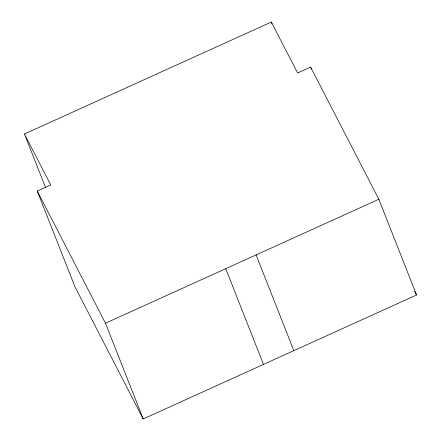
<?xml version="1.0" encoding="UTF-8"?>
<svg xmlns="http://www.w3.org/2000/svg" width="441" height="441" viewBox="0 0 441 441"><rect width="100%" height="100%" fill="white"/><g stroke="black" fill="none" stroke-linecap="round" stroke-linejoin="round"><path stroke-width="0.66" d="M24.442 133.992L271.314 22.05L297.625 73.008L310.618 67.115L378.841 199.255L416.558 295.001L143.198 418.95L74.976 286.815L37.259 191.069L50.754 184.95L24.442 133.992L45.561 187.607M37.259 191.069L105.487 323.203L378.841 199.255M414.661 291.325L416.558 295.001M310.618 67.115L311.368 69.033M271.314 22.05L272.069 23.963M256.111 254.904L293.827 350.65M225.748 268.674L263.464 364.42M105.487 323.203L143.198 418.95"/></g></svg>
